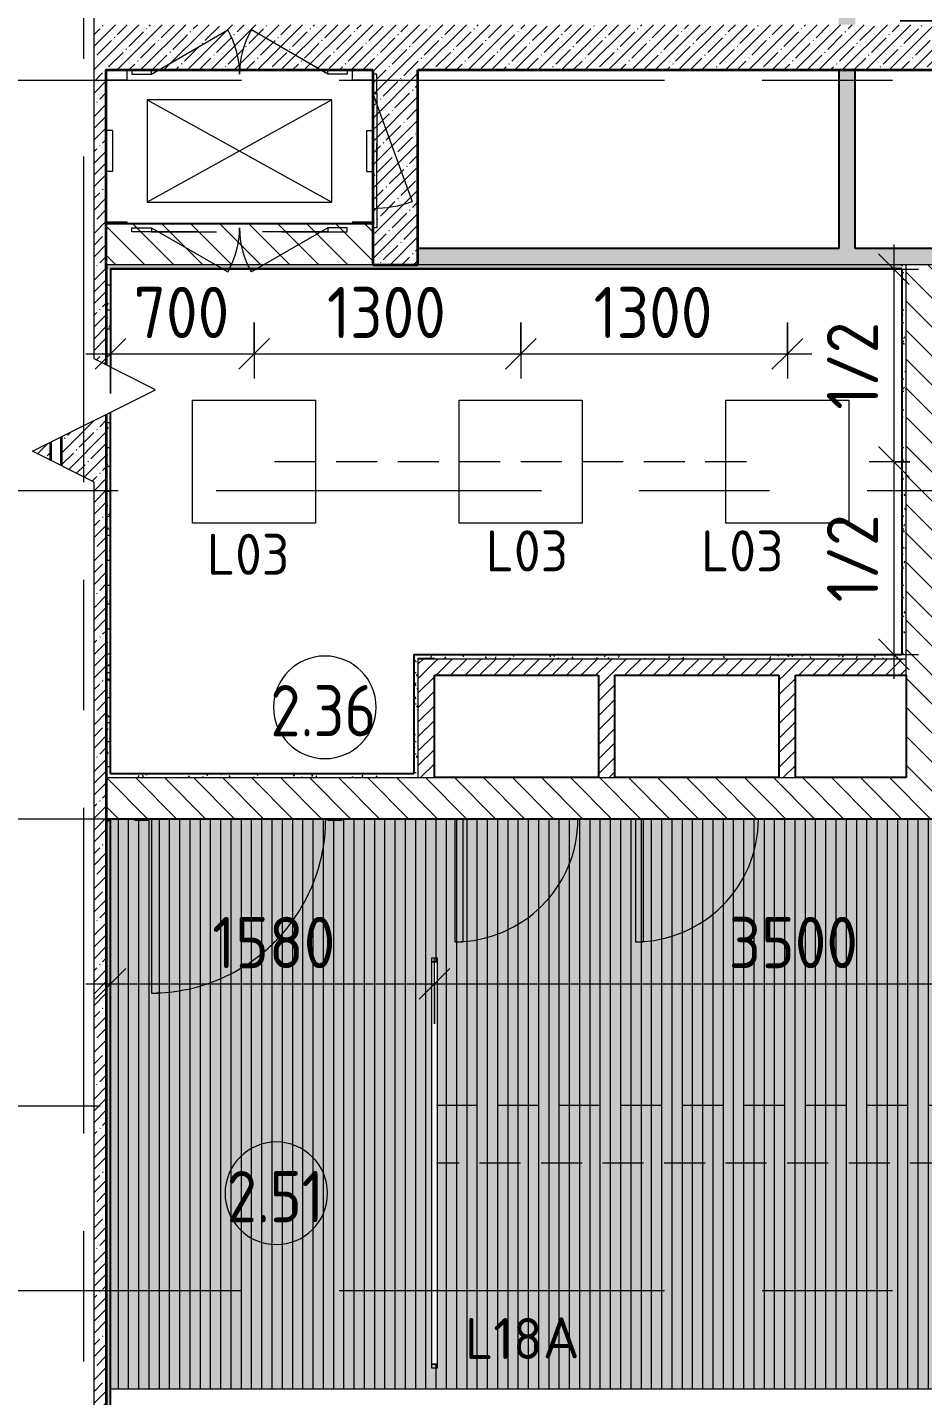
# Model space of a CAD drawing. Header units: millimetres. Extents: x 81094 to 272713, y -8553 to 29000.
# Drawn here: x 84585 to 88951, y 10588 to 17257 of the extents above; entities that cross this region are included whole.
import ezdxf

# ---------------------------------------------------------------- set-up
doc = ezdxf.new("R2010")
doc.units = ezdxf.units.MM
for name, pattern in [('ADSK_Штрих_ш2 п1', [300, 200, -100]), ('Осевая', [3175, 635, -476.25, 1587.5, -476.25]), ('Снесенные', [714.375, 476.25, -238.125]), ('Штрих', [635, 317.5, -317.5]), ('Штрих короткий', [300, 150, -150])]:
    doc.linetypes.add(name, pattern=pattern)
for name, color, linetype, lineweight in [('A-ANNO-DIMS', 7, 'Continuous', 9), ('A-ANNO-DIMS-100', 7, 'Continuous', 9), ('A-AREA-IDEN', 7, 'Continuous', 9), ('A-CLNG-PATT', 7, 'Continuous', 9), ('A-DETL-1', 7, 'ADSK_Штрих_ш2 п1', 9), ('A-DETL-GENF', 7, 'Continuous', 9), ('A-DOOR', 7, 'Continuous', 9), ('A-DOOR-1', 7, 'Continuous', 13), ('A-DOOR-2', 7, 'Штрих короткий', 9), ('A-DOOR-FRAM', 7, 'Continuous', 13), ('A-GENM', 7, 'Continuous', 9), ('A-GENM-1', 7, 'Штрих', 9), ('A-WALL', 7, 'Continuous', 9), ('E-LITE-EQPM-IDEN', 7, 'Continuous', 9), ('I-WALL', 7, 'Continuous', 9), ('M-EQPM', 7, 'Continuous', 9), ('M-EQPM-1', 7, 'Снесенные', 9), ('S-COLS', 7, 'Continuous', 9), ('Оси', 7, 'Continuous', 9), ('Оси-2', 7, 'Осевая', 9)]:
    doc.layers.add(name, color=color, linetype=linetype, lineweight=lineweight)
for name, color, linetype, lineweight, true_color in [('A-ANNO-NOTE', 1, 'Continuous', 9, 0xff0000), ('A-CLNG-1', 7, 'Continuous', 9, 0xc0c0c0), ('A-WALL-1', 7, 'Continuous', 35, 0x3c3c3c), ('A-WALL-3', 7, 'Continuous', 25, 0x3c3c3c), ('A-WALL-FNSH-2', 7, 'Continuous', 13, 0x3c3c3c), ('E-LITE-EQPM-1', 1, 'Continuous', 9, 0xff0000), ('G-ANNO-TEXT-1', 1, 'Continuous', 9, 0xff0000)]:
    doc.layers.add(name, color=color, linetype=linetype, lineweight=lineweight, true_color=true_color)
doc.layers.add('A-CLNG-PATT-1', color=7, linetype='Continuous', lineweight=9, transparency=1)
doc.styles.add('GOST Common', font='GOST_Common.ttf', dxfattribs={"height": 200})
doc.styles.add('GOST Common_1', font='GOST_Common.ttf', dxfattribs={"width": 0.9, "height": 250})
doc.styles.add('ISOCPEUR', font='isocpeur.ttf', dxfattribs={"width": 0.9, "height": 250})
doc.styles.add('ISOCPEUR_2', font='isocpeur.ttf', dxfattribs={"height": 200})
doc.dimstyles.new('ISO-2_5_0_9К_БОЛЬШОЙ', dxfattribs={"dimscale": 304.8, "dimtxt": 248.995294, "dimasz": 0.492126, "dimexe": 0.393701, "dimexo": 0.984252, "dimgap": 0, "dimtad": 1, "dimdec": 0, "dimrnd": 10, "dimzin": 0, "dimdsep": 46, "dimtxsty": 'ISOCPEUR', "dimblk1": 'OBLIQUE', "dimblk2": 'OBLIQUE', "dimsah": 1, "dimcen": 0.09, "dimdle": 0.393701, "dimazin": 0, "dimtfac": 1, "dimtdec": 4, "dimtix": 1, "dimtmove": 0, "dimatfit": 3, "dimfxl": 1, "dimtvp": 1, "dimtolj": 1, "dimtzin": 0, "dimarcsym": 2})
pattern_1 = [(45, (0, 0), (-57.024626, 57.024626), []), (45, (57.025, 0), (-57.024626, 57.024626), [100.806, -20.161, 3.353, -16.808])]
pattern_2 = [(135, (0, 0), (-70.71068, -70.71068), [])]
pattern_3 = [(135, (0, 0), (-75.43415, -75.43415), [106.68, -17.78, 3.556, -17.78]), (135, (0, 75.39), (-75.43415, -75.43415), []), (50, (0, 0), (127.52922, -11.15758), [13.335, -146.685]), (355, (0, 0), (-24.66966, 133.74002), [10.668, -117.348]), (100.451, (10.63, -0.93), (102.85973, 122.58178), [11.333, -124.663]), (46.184, (0, 35.56), (189.75516, -29.43036), [20.002, -220.027]), (96.636, (15.81, 33.1), (166.1822, 173.1996), [17, -186.995]), (351.184, (0, 35.56), (166.18393, 173.19757), [16.002, -176.022]), (21, (17.78, 26.67), (106.13027, -71.58603), [13.335, -146.685]), (326, (17.78, 26.67), (43.26188, 128.93175), [10.668, -117.348]), (71.451, (26.62, 20.7), (149.39198, 57.34505), [11.333, -124.663]), (37.5, (0, 0), (2.162228, 59.188357), [3.353, -112.573, 3.353, -115.773, -117.792]), (37.5, (0, 0), (2.162228, 59.188357), [-235.052, 3.353, -114.44]), (7.5, (0, 0), (46.773857, 70.126152), [3.353, -64.567, 3.353, -109.906, -44.894]), (7.5, (0, 0), (46.773857, 70.126152), [-181.178, 3.353, -41.542]), (327.5, (-39.65, 0), (94.913671, -4.010093), [3.353, -41.097, 3.353, -135.331, -184.023]), (327.5, (-39.65, 0), (94.913671, -4.010093), [-183.134, 3.353, -180.67]), (317.5, (-57.43, 0), (103.69057, 17.79882), [3.353, -54.432, 3.353, -88.748, -130.683]), (317.5, (-57.43, 0), (103.69057, 17.79882), [-149.885, 3.353, -127.33])]
pattern_4 = [(45, (0, 0), (-35.35534, 35.35534), [])]
pattern_5 = [(0, (0, 0), (121.92, 30.48), [10.058, -81.382, 10.058, -81.382, -487.68]), (0, (0, 0), (121.92, 30.48), [-182.88, 10.058, -172.822, 10.058, -81.382, -213.36]), (0, (0, 0), (121.92, 30.48), [-457.2, 10.058, -50.902, 10.058, -142.342]), (120, (45.72, 15.24), (-87.356454, 90.345817), [10.058, -81.382, 10.058, -81.382, -487.68]), (120, (45.72, 15.24), (-87.356454, 90.345817), [-182.88, 10.058, -172.822, 10.058, -81.382, -213.36]), (120, (45.72, 15.24), (-87.356454, 90.345817), [-457.2, 10.058, -50.902, 10.058, -142.342]), (240, (60.96, 76.2), (-34.563546, -120.825817), [10.058, -81.382, 10.058, -81.382, -487.68]), (240, (60.96, 76.2), (-34.563546, -120.825817), [-182.88, 10.058, -172.822, 10.058, -81.382, -213.36]), (240, (60.96, 76.2), (-34.563546, -120.825817), [-457.2, 10.058, -50.902, 10.058, -142.342])]

# ---------------------------------------------------------------- blocks, each defined once
blk = doc.blocks.new('110_Дверь_СКБ_1Ст_Внутренняя1 - Д-8 950x2100h_охрана-31784688-План расстановки осветительного оборудования 2 этажа в осях 23-33')
at = {"layer": 'A-DOOR'}
for start, end in [(90, 114.54545), (114.54545, 130.90909), (130.90909, 139.09091), (139.09091, 147.27273), (147.27273, 155.45455), (155.45455, 179.93236)]:
    blk.add_arc((437.5, 100), 850, start, end, dxfattribs=at)
at = {"layer": 'A-DOOR-1'}
for p, q in [((437.5, 950), (397.5, 950)), ((397.5, 950), (397.5, 101)), ((437.5, 101), (437.5, 950))]:
    blk.add_line(p, q, dxfattribs=at)
at = {"layer": 'A-DOOR-FRAM'}
for p, q in [((-422.5, 108), (-492.5, 108)), ((-492.5, 108), (-492.5, 101)), ((-422.5, 101), (-422.5, 108)), ((517.5, 108), (447.5, 108)), ((447.5, 108), (447.5, 101)), ((517.5, 101), (517.5, 108))]:
    blk.add_line(p, q, dxfattribs=at)
blk = doc.blocks.new('DOR_Проход в стене_Прямоугольный - 1050x1150 EI30-23344994-План расстановки осветительного оборудования 2 этажа в осях 23-33')
at = {"layer": 'A-DOOR-2'}
for p, q in [((525, 100), (-525, 100)), ((525, -100), (-525, -100))]:
    blk.add_line(p, q, dxfattribs=at)
blk = doc.blocks.new('160_Подъемник - 160_Подъемник-23521422-План расстановки осветительного оборудования 2 этажа в осях 23-33')
at = {"layer": 'A-GENM'}
for p, q in [((220, 0), (592.4, 215)), ((566.4, 200), (592.4, 215)), ((566.4, 200), (592.4, 215)), ((733.6, 200), (707.6, 215)), ((1080, 0), (707.6, 215)), ((733.6, 200), (707.6, 215)), ((-20, -95), (-20, 0)), ((-20, 0), (0, 0)), ((0, 0), (0, -95)), ((220, 20), (125, 20)), ((125, 20), (125, 0)), ((220, 0), (220, 20)), ((1080, 0), (1080, 20)), ((1080, 20), (1175, 20)), ((1175, 20), (1175, 0)), ((125, 0), (220, 0)), ((1175, 0), (1080, 0)), ((0, -655), (-191.5, -128.8)), ((0, -95), (-20, -95)), ((0, -655), (-20, -655)), ((-20, -655), (-20, -750)), ((0, -750), (0, -655)), ((-20, -750), (0, -750)), ((125, -770), (125, -750)), ((125, -750), (220, -750)), ((125, -770), (125, -750)), ((125, -750), (220, -750)), ((125, -770), (125, -750)), ((125, -750), (220, -750)), ((220, -770), (125, -770)), ((220, -750), (220, -770)), ((220, -750), (254.6, -770)), ((220, -750), (220, -770)), ((220, -750), (592.4, -965)), ((220, -750), (220, -770)), ((220, -750), (254.6, -770)), ((1080, -750), (707.6, -965)), ((1080, -750), (1045.4, -770)), ((1080, -750), (1045.4, -770)), ((1080, -750), (1080, -770)), ((1175, -750), (1080, -750)), ((1080, -750), (1080, -770)), ((1175, -750), (1080, -750)), ((1080, -750), (1080, -770)), ((1175, -750), (1080, -750)), ((1080, -770), (1175, -770)), ((1175, -770), (1175, -750)), ((1175, -770), (1175, -750)), ((1175, -770), (1175, -750))]:
    blk.add_line(p, q, dxfattribs=at)
for centre, radius, start, end in [((220, 0), 430, 27.79186, 30), ((220, 0), 430, 0, 30), ((220, 0), 430, 27.79186, 30), ((1080, 0), 430, 150, 180), ((1080, 0), 430, 150, 152.20814), ((1080, 0), 430, 150, 152.20814), ((0, -655), 560, 90, 110), ((220, -750), 430, 330, 0), ((220, -750), 430, 357.32148, 0), ((220, -750), 430, 357.32148, 0), ((1080, -750), 430, 180, 182.67852), ((1080, -750), 430, 180, 210), ((1080, -750), 430, 180, 182.67852)]:
    blk.add_arc(centre, radius, start, end, dxfattribs=at)
at = {"layer": 'A-GENM-1'}
for p, q in [((1080, 20), (220, 20)), ((220, 20), (1080, 20)), ((-20, -95), (-20, -655)), ((-20, -655), (-20, -95)), ((1080, -770), (220, -770)), ((220, -770), (1080, -770))]:
    blk.add_line(p, q, dxfattribs=at)
at = {"layer": 'M-EQPM'}
for p, q in [((1100, -625), (200, -125)), ((200, -625), (1100, -125)), ((1100, -125), (200, -125)), ((200, -125), (200, -625)), ((1100, -125), (200, -125)), ((200, -125), (200, -625)), ((1100, -625), (1100, -125)), ((1100, -625), (1100, -125)), ((200, -625), (1100, -625)), ((200, -625), (1100, -625))]:
    blk.add_line(p, q, dxfattribs=at)
blk = doc.blocks.new('Закладная деталь приямка - 150_100-20924311-План расстановки осветительного оборудования 2 этажа в осях 23-33')
at = {"layer": 'M-EQPM-1'}
for p, q in [((86170, 17000), (86170, 17050)), ((86270, 17000), (86170, 17000))]:
    blk.add_line(p, q, dxfattribs=at)
blk = doc.blocks.new('Закладная деталь приямка - 200_100-20924312-План расстановки осветительного оборудования 2 этажа в осях 23-33')
at = {"layer": 'M-EQPM-1'}
for p, q in [((85000, 16755), (84970, 16755)), ((85000, 16755), (85000, 16555)), ((85000, 16555), (84970, 16555))]:
    blk.add_line(p, q, dxfattribs=at)
blk = doc.blocks.new('Закладная деталь приямка - 200_100-V6-План расстановки осветительного оборудования 2 этажа в осях 23-33')
at = {"layer": 'M-EQPM-1'}
for p, q in [((86240, 16555), (86240, 16755)), ((86240, 16755), (86270, 16755)), ((86240, 16555), (86270, 16555))]:
    blk.add_line(p, q, dxfattribs=at)
blk = doc.blocks.new('Закладная деталь приямка - 150_100-V7-План расстановки осветительного оборудования 2 этажа в осях 23-33')
at = {"layer": 'M-EQPM-1'}
for p, q in [((85070, 17050), (85070, 17000)), ((85070, 17000), (84970, 17000))]:
    blk.add_line(p, q, dxfattribs=at)
blk = doc.blocks.new('Закладная деталь приямка - 150_100-V8-План расстановки осветительного оборудования 2 этажа в осях 23-33')
at = {"layer": 'M-EQPM-1'}
for p, q in [((84970, 16310), (85070, 16310)), ((85070, 16310), (85070, 16300))]:
    blk.add_line(p, q, dxfattribs=at)
blk = doc.blocks.new('Закладная деталь приямка - 150_100-V9-План расстановки осветительного оборудования 2 этажа в осях 23-33')
at = {"layer": 'M-EQPM-1'}
for q in [(86270, 16310), (86170, 16300)]:
    blk.add_line((86170, 16310), q, dxfattribs=at)
blk = doc.blocks.new('110_Дверь_СКБ_1Ст - д-18 700x2100h_Технический шкаф ЭОМ и СС-23257539-План расстановки осветительного оборудования 2 этажа в осях 23-33')
at = {"layer": 'A-DOOR'}
blk.add_arc((312.5, 100), 600, 90, 179.90402, dxfattribs=at)
at = {"layer": 'A-DOOR-1'}
for p, q in [((312.5, 700), (272.5, 700)), ((272.5, 700), (272.5, 101)), ((312.5, 101), (312.5, 700))]:
    blk.add_line(p, q, dxfattribs=at)
blk = doc.blocks.new('Downlight - Strip - 2000 мм-27655400-План расстановки осветительного оборудования 2 этажа в осях 23-33')
at = {"layer": 'E-LITE-EQPM-1'}
for p, q in [((-1000, -231.3), (-1000, -205.9)), ((-1000, -205.9), (-980.9, -205.9)), ((-980.9, -231.3), (-1000, -231.3)), ((-980.9, -231.3), (-980.9, -205.9)), ((-980.9, -205.9), (981, -205.9)), ((-980.9, -205.9), (-980.9, -231.3)), ((-980.9, -231.3), (-980.9, -205.9)), ((-980.9, -205.9), (981, -205.9)), ((981, -231.3), (-980.9, -231.3)), ((981, -231.3), (-980.9, -231.3)), ((981, -205.9), (981, -231.3)), ((981, -231.3), (981, -205.9)), ((981, -205.9), (1000, -205.9)), ((981, -205.9), (981, -231.3)), ((1000, -231.3), (981, -231.3)), ((1000, -205.9), (1000, -231.3))]:
    blk.add_line(p, q, dxfattribs=at)
blk = doc.blocks.new('DET_L_Линия разрыва - М100-30654842-План расстановки осветительного оборудования 2 этажа в осях 23-33')
at = {"layer": 'A-DETL-GENF'}
for p, q in [((11889.9, 300), (11739.9, 0)), ((12189.9, -300), (11889.9, 300)), ((11739.9, 0), (0, 0)), ((12339.9, 0), (12189.9, -300)), ((24079.7, 0), (12339.9, 0))]:
    blk.add_line(p, q, dxfattribs=at)
blk = doc.blocks.new('DIMBLOCK89-План расстановки осветительного оборудования 2 этажа в осях 23-33')
at = {"layer": 'A-ANNO-DIMS-100', "lineweight": 20}
for p, q in [((89072.7, 18440), (88997.7, 18515)), ((89072.7, 18440), (89147.7, 18365)), ((89072.7, 17290), (88997.7, 17365)), ((89072.7, 17290), (89147.7, 17215))]:
    blk.add_line(p, q, dxfattribs=at)
at = {"layer": 'A-ANNO-DIMS-100'}
for p, q in [((88470, 18440), (89192.7, 18440)), ((89072.7, 18440), (88470, 18440)), ((89072.7, 18440), (89072.7, 17170)), ((88841.7, 17290), (89192.7, 17290)), ((89072.7, 17290), (88841.7, 17290))]:
    blk.add_line(p, q, dxfattribs=at)
at = {"layer": 'A-ANNO-DIMS-100', "color": 0, "insert": (88746, 17649.5), "char_height": 250, "width": 517.144, "attachment_point": 1, "rotation": 90, "line_spacing_factor": 1.149209, "style": 'ISOCPEUR'}
blk.add_mtext('1/2', dxfattribs=at)
blk = doc.blocks.new('_Oblique')
at = {"color": 0, "linetype": 'ByBlock', "lineweight": -2}
blk.add_line((-0.5, -0.5), (0.5, 0.5), dxfattribs=at)
blk = doc.blocks.new('DIMBLOCK96-План расстановки осветительного оборудования 2 этажа в осях 23-33')
at = {"layer": 'A-ANNO-DIMS-100'}
for p, q in [((85691, 15818.3), (85691, 15546.1)), ((85691, 15666.1), (85691, 15818.3)), ((84991, 15472.1), (84991, 15786.1)), ((84871, 15666.1), (85691, 15666.1)), ((84991, 15666.1), (84991, 15472.1))]:
    blk.add_line(p, q, dxfattribs=at)
at = {"layer": 'A-ANNO-DIMS-100', "lineweight": 20}
for p, q in [((84991, 15666.1), (85066, 15741.1)), ((85691, 15666.1), (85766, 15741.1)), ((84991, 15666.1), (84916, 15591.1)), ((85691, 15666.1), (85616, 15591.1))]:
    blk.add_line(p, q, dxfattribs=at)
at = {"layer": 'A-ANNO-DIMS-100', "color": 0, "insert": (85104, 15992.7), "char_height": 250, "width": 568.858, "attachment_point": 1, "line_spacing_factor": 1.149209, "style": 'ISOCPEUR'}
blk.add_mtext('700', dxfattribs=at)
blk = doc.blocks.new('DIMBLOCK97-План расстановки осветительного оборудования 2 этажа в осях 23-33')
at = {"layer": 'A-ANNO-DIMS-100'}
for p, q in [((85691, 15818.3), (85691, 15546.1)), ((85691, 15666.1), (85691, 15818.3)), ((86991, 15818.3), (86991, 15546.1)), ((86991, 15666.1), (86991, 15818.3)), ((85691, 15666.1), (86991, 15666.1))]:
    blk.add_line(p, q, dxfattribs=at)
at = {"layer": 'A-ANNO-DIMS-100', "lineweight": 20}
for p, q in [((85691, 15666.1), (85766, 15741.1)), ((86991, 15666.1), (87066, 15741.1)), ((85691, 15666.1), (85616, 15591.1)), ((86991, 15666.1), (86916, 15591.1))]:
    blk.add_line(p, q, dxfattribs=at)
at = {"layer": 'A-ANNO-DIMS-100', "color": 0, "insert": (86046.5, 15992.7), "char_height": 250, "width": 706.764, "attachment_point": 1, "line_spacing_factor": 1.149209, "style": 'ISOCPEUR'}
blk.add_mtext('1300', dxfattribs=at)
blk = doc.blocks.new('DIMBLOCK98-План расстановки осветительного оборудования 2 этажа в осях 23-33')
at = {"layer": 'A-ANNO-DIMS-100'}
for p, q in [((86991, 15818.3), (86991, 15546.1)), ((86991, 15666.1), (86991, 15818.3)), ((88291, 15818.3), (88291, 15546.1)), ((88291, 15666.1), (88291, 15818.3)), ((86991, 15666.1), (88411, 15666.1))]:
    blk.add_line(p, q, dxfattribs=at)
at = {"layer": 'A-ANNO-DIMS-100', "lineweight": 20}
for p, q in [((86991, 15666.1), (87066, 15741.1)), ((88291, 15666.1), (88366, 15741.1)), ((86991, 15666.1), (86916, 15591.1)), ((88291, 15666.1), (88216, 15591.1))]:
    blk.add_line(p, q, dxfattribs=at)
at = {"layer": 'A-ANNO-DIMS-100', "color": 0, "insert": (87346.5, 15992.7), "char_height": 250, "width": 706.764, "attachment_point": 1, "line_spacing_factor": 1.149209, "style": 'ISOCPEUR'}
blk.add_mtext('1300', dxfattribs=at)
blk = doc.blocks.new('DIMBLOCK99-План расстановки осветительного оборудования 2 этажа в осях 23-33')
at = {"layer": 'A-ANNO-DIMS-100', "lineweight": 20}
for p, q in [((88810.3, 16079), (88735.3, 16154)), ((88810.3, 16079), (88885.3, 16004)), ((88810.3, 15140), (88735.3, 15215)), ((88810.3, 15140), (88885.3, 15065))]:
    blk.add_line(p, q, dxfattribs=at)
at = {"layer": 'A-ANNO-DIMS-100'}
for p, q in [((88810.3, 16199), (88810.3, 15140)), ((88616.4, 16079), (88930.3, 16079)), ((88810.3, 16079), (88616.4, 16079)), ((88888.5, 15140), (88690.3, 15140)), ((88810.3, 15140), (88888.5, 15140))]:
    blk.add_line(p, q, dxfattribs=at)
at = {"layer": 'A-ANNO-DIMS-100', "color": 0, "insert": (88483.7, 15394), "char_height": 250, "width": 517.144, "attachment_point": 1, "rotation": 90, "line_spacing_factor": 1.149209, "style": 'ISOCPEUR'}
blk.add_mtext('1/2', dxfattribs=at)
blk = doc.blocks.new('DIMBLOCK100-План расстановки осветительного оборудования 2 этажа в осях 23-33')
at = {"layer": 'A-ANNO-DIMS-100', "lineweight": 20}
for p, q in [((88810.3, 15140), (88735.3, 15215)), ((88810.3, 15140), (88885.3, 15065)), ((88810.3, 14201), (88735.3, 14276)), ((88810.3, 14201), (88885.3, 14126))]:
    blk.add_line(p, q, dxfattribs=at)
at = {"layer": 'A-ANNO-DIMS-100'}
for p, q in [((88888.5, 15140), (88690.3, 15140)), ((88810.3, 15140), (88810.3, 14081)), ((88810.3, 15140), (88888.5, 15140)), ((88616.4, 14201), (88930.3, 14201)), ((88810.3, 14201), (88616.4, 14201))]:
    blk.add_line(p, q, dxfattribs=at)
at = {"layer": 'A-ANNO-DIMS-100', "color": 0, "insert": (88483.7, 14455), "char_height": 250, "width": 517.144, "attachment_point": 1, "rotation": 90, "line_spacing_factor": 1.149209, "style": 'ISOCPEUR'}
blk.add_mtext('1/2', dxfattribs=at)
blk = doc.blocks.new('Марка_Помещения - Номер-25198446-План расстановки осветительного оборудования 2 этажа в осях 23-33')
at = {"layer": 'A-AREA-IDEN'}
for start, end in [(360, 180), (180, 360)]:
    blk.add_arc((0, 0), 2.5, start, end, dxfattribs=at)
blk = doc.blocks.new('DIMBLOCK123-План расстановки осветительного оборудования 2 этажа в осях 23-33')
at = {"layer": 'A-ANNO-DIMS-100'}
for p, q in [((84991, 12400.7), (84991, 12714.6)), ((86571, 12400.7), (86571, 12714.6)), ((84871, 12594.6), (86571, 12594.6)), ((84991, 12594.6), (84991, 12400.7)), ((86571, 12594.6), (86571, 12400.7))]:
    blk.add_line(p, q, dxfattribs=at)
at = {"layer": 'A-ANNO-DIMS-100', "lineweight": 20}
for p, q in [((84991, 12594.6), (85066, 12669.6)), ((86571, 12594.6), (86646, 12669.6)), ((84991, 12594.6), (84916, 12519.6)), ((86571, 12594.6), (86496, 12519.6))]:
    blk.add_line(p, q, dxfattribs=at)
at = {"layer": 'A-ANNO-DIMS-100', "color": 0, "insert": (85486.5, 12921.2), "char_height": 250, "width": 706.764, "attachment_point": 1, "line_spacing_factor": 1.149209, "style": 'ISOCPEUR'}
blk.add_mtext('1580', dxfattribs=at)
blk = doc.blocks.new('DIMBLOCK124-План расстановки осветительного оборудования 2 этажа в осях 23-33')
at = {"layer": 'A-ANNO-DIMS-100'}
for p, q in [((86571, 12400.7), (86571, 12714.6)), ((90071, 12400.7), (90071, 12714.6)), ((86571, 12594.6), (90071, 12594.6)), ((86571, 12594.6), (86571, 12400.7)), ((90071, 12594.6), (90071, 12400.7))]:
    blk.add_line(p, q, dxfattribs=at)
at = {"layer": 'A-ANNO-DIMS-100', "lineweight": 20}
for p, q in [((86571, 12594.6), (86646, 12669.6)), ((90071, 12594.6), (90146, 12669.6)), ((86571, 12594.6), (86496, 12519.6)), ((90071, 12594.6), (89996, 12519.6))]:
    blk.add_line(p, q, dxfattribs=at)
at = {"layer": 'A-ANNO-DIMS-100', "color": 0, "insert": (88005, 12921.2), "char_height": 250, "width": 758.478, "attachment_point": 1, "line_spacing_factor": 1.149209, "style": 'ISOCPEUR'}
blk.add_mtext('3500', dxfattribs=at)

msp = doc.modelspace()

# ---------------------------------------------------------------- hatches: boundary and pattern name
at = {"layer": 'A-CLNG-PATT'}
h = msp.add_hatch(dxfattribs=at)
h.set_pattern_fill('FP_23', color=256, style=0, pattern_type=2)
h.set_pattern_definition([(90, (98829, 6217.334), (-50, 3e-15), [])])
h.paths.add_polyline_path([(97083.7, 10621), (97398, 10621), (97399, 11341), (98479, 11341), (98479, 13399), (84991, 13399), (84991, 10621), (97058.3, 10621)])
h.paths.add_polyline_path([(93583.7, 10740), (93558.3, 10740), (93558.3, 12701.9), (93583.7, 12701.9), (93583.7, 11119.6)])
h.paths.add_polyline_path([(86583.7, 10740.6), (86558.3, 10740.6), (86558.3, 12702.5), (86583.7, 12702.5), (86583.7, 12394.4)])
h.paths.add_polyline_path([(97058.3, 11298), (97058.3, 13259.9), (97083.7, 13259.9), (97083.7, 11298)])
h.paths.add_polyline_path([(90083.7, 11298), (90058.3, 11298), (90058.3, 13259.9), (90083.7, 13259.9), (90083.7, 12394.4)])
at = {"layer": 'A-CLNG-PATT-1'}
h = msp.add_hatch(color=256, dxfattribs=at)
h.paths.add_polyline_path([(97083.7, 10621), (97398, 10621), (97399, 11341), (98479, 11341), (98479, 13399), (84991, 13399), (84991, 10621), (97058.3, 10621)])
h.paths.add_polyline_path([(93558.3, 10740), (93558.3, 12701.9), (93583.7, 12701.9), (93583.7, 10740)])
h.paths.add_polyline_path([(86583.7, 10740.6), (86558.3, 10740.6), (86558.3, 12702.5), (86583.7, 12702.5), (86583.7, 11341)])
h.paths.add_polyline_path([(97083.7, 11298), (97058.3, 11298), (97058.3, 13259.9), (97083.7, 13259.9), (97083.7, 11322.8)])
h.paths.add_polyline_path([(90083.7, 11298), (90058.3, 11298), (90058.3, 13259.9), (90083.7, 13259.9), (90083.7, 11341)])
at = {"layer": 'I-WALL'}
h = msp.add_hatch(dxfattribs=at)
h.set_pattern_fill('FP_8', color=256, style=0, pattern_type=2)
h.set_pattern_definition(pattern_3)
h.paths.add_polyline_path([(88621.7, 16180), (88621.7, 17050), (88541.7, 17050), (88541.7, 16180)])
h.paths.add_polyline_path([(88541.7, 17270), (88621.7, 17270), (88621.7, 21235.8), (88541.7, 21235.8), (88541.7, 17290)])
h = msp.add_hatch(dxfattribs=at)
h.set_pattern_fill('FP_2', color=256, style=0, pattern_type=2)
h.set_pattern_definition(pattern_1)
h.paths.add_polyline_path([(84910.7, 16080), (84970, 16080), (84970, 17270), (84910.7, 17270), (84910.7, 16094.6)])
h = msp.add_hatch(dxfattribs=at)
h.set_pattern_fill('FP_2', color=256, style=0, pattern_type=2)
h.set_pattern_definition(pattern_1)
h.paths.add_polyline_path([(86270, 17050), (86490, 17050), (86490, 17270), (84970, 17270), (84970, 17050), (85869.1, 17050)])
h = msp.add_hatch(dxfattribs=at)
h.set_pattern_fill('FP_2', color=256, style=0, pattern_type=2)
h.set_pattern_definition(pattern_1)
h.paths.add_polyline_path([(92810, 17050), (92810, 17270), (86490, 17270), (86490, 17050), (90990.7, 17050)])
h = msp.add_hatch(dxfattribs=at)
h.set_pattern_fill('FP_2', color=256, style=0, pattern_type=2)
h.set_pattern_definition(pattern_1)
h.paths.add_polyline_path([(86490, 16100), (86490, 17050), (86270, 17050), (86270, 16100)])
h = msp.add_hatch(dxfattribs=at)
h.set_pattern_fill('FP_3', color=256, style=0, pattern_type=2)
h.set_pattern_definition(pattern_2)
h.paths.add_polyline_path([(86270, 16100), (86270, 16300), (84970, 16300), (84970, 16100)])
h = msp.add_hatch(dxfattribs=at)
h.set_pattern_fill('FP_8', color=256, style=0, pattern_type=2)
h.set_pattern_definition(pattern_3)
h.paths.add_polyline_path([(89090, 16100), (89630, 16100), (89630, 16180), (86490, 16180), (86490, 16100), (89070, 16100)])
h = msp.add_hatch(dxfattribs=at)
h.set_pattern_fill('FP_2', color=256, style=0, pattern_type=2)
h.set_pattern_definition(pattern_1)
h.paths.add_polyline_path([(84910.7, 10400), (84970, 10400), (84970, 15370.6), (84750, 15260.6), (84750, 15121.2), (84910.7, 15040.9), (84910.7, 12394.4)])
h.paths.add_polyline_path([(84970, 15611.2), (84970, 16080), (84910.7, 16080), (84910.7, 15640.9)])
h = msp.add_hatch(dxfattribs=at)
h.set_pattern_fill('FP_19', color=256, style=0, pattern_type=2)
h.set_pattern_definition(pattern_5)
h.paths.add_polyline_path([(88849, 16080), (88850, 16080), (88850, 16100), (84970, 16100), (84970, 16080), (87162.1, 16080)])
h = msp.add_hatch(dxfattribs=at)
h.set_pattern_fill('FP_19', color=256, style=0, pattern_type=2)
h.set_pattern_definition(pattern_5)
h.paths.add_polyline_path([(84970, 13600), (84990, 13600), (84990, 15380.6), (84970, 15370.6), (84970, 14481)])
h.paths.add_polyline_path([(84990, 15601.2), (84990, 16080), (84970, 16080), (84970, 15611.2), (84973.8, 15609.3)])
h = msp.add_hatch(dxfattribs=at)
h.set_pattern_fill('FP_19', color=256, style=0, pattern_type=2)
h.set_pattern_definition(pattern_5)
h.paths.add_polyline_path([(88850, 14180), (88870, 14180), (88870, 16100), (88850, 16100), (88850, 14200)])
h = msp.add_hatch(dxfattribs=at)
h.set_pattern_fill('FP_3', color=256, style=0, pattern_type=2)
h.set_pattern_definition(pattern_2)
h.paths.add_polyline_path([(88870, 13600), (89070, 13600), (89070, 16100), (88870, 16100), (88870, 14100)])
h = msp.add_hatch(dxfattribs=at)
h.set_pattern_fill('FP_2', color=256, style=0, pattern_type=2)
h.set_pattern_definition(pattern_1)
h.paths.add_polyline_path([(84692.5, 15150), (84700, 15150), (84700, 15235.6), (84610.7, 15190.9)])
h = msp.add_hatch(dxfattribs=at)
h.set_pattern_fill('FP_2', color=256, style=0, pattern_type=2)
h.set_pattern_definition(pattern_1)
h.paths.add_polyline_path([(84700, 15146.2), (84700, 15150), (84692.5, 15150), (84699.7, 15146.4)])
h = msp.add_hatch(dxfattribs=at)
h.set_pattern_fill('FP_19', color=256, style=0, pattern_type=2)
h.set_pattern_definition(pattern_5)
h.paths.add_polyline_path([(86490, 13620), (86490, 14200), (86470, 14200), (86470, 13620)])
h = msp.add_hatch(dxfattribs=at)
h.set_pattern_fill('FP_19', color=256, style=0, pattern_type=2)
h.set_pattern_definition(pattern_5)
h.paths.add_polyline_path([(88455, 14180), (88850, 14180), (88849, 14200), (86490, 14200), (86490, 14180), (87162.1, 14180)])
h = msp.add_hatch(dxfattribs=at)
h.set_pattern_fill('FP_4', color=256, style=0, pattern_type=2)
h.set_pattern_definition(pattern_4)
h.paths.add_polyline_path([(86570, 13600), (86570, 14180), (86490, 14180), (86490, 13600)])
h = msp.add_hatch(dxfattribs=at)
h.set_pattern_fill('FP_4', color=256, style=0, pattern_type=2)
h.set_pattern_definition(pattern_4)
h.paths.add_polyline_path([(88870, 14100), (88870, 14180), (86570, 14180), (86570, 14100), (88455, 14100)])
h = msp.add_hatch(dxfattribs=at)
h.set_pattern_fill('FP_4', color=256, style=0, pattern_type=2)
h.set_pattern_definition(pattern_4)
h.paths.add_polyline_path([(87450, 13600), (87450, 14100), (87370, 14100), (87370, 13600)])
h = msp.add_hatch(dxfattribs=at)
h.set_pattern_fill('FP_4', color=256, style=0, pattern_type=2)
h.set_pattern_definition(pattern_4)
h.paths.add_polyline_path([(88330, 13600), (88330, 14100), (88250, 14100), (88250, 13600)])
h = msp.add_hatch(dxfattribs=at)
h.set_pattern_fill('FP_19', color=256, style=0, pattern_type=2)
h.set_pattern_definition(pattern_5)
h.paths.add_polyline_path([(86490, 13600), (86490, 13620), (84990, 13620), (84990, 13600), (85869.1, 13600)])
h = msp.add_hatch(dxfattribs=at)
h.set_pattern_fill('FP_3', color=256, style=0, pattern_type=2)
h.set_pattern_definition(pattern_2)
h.paths.add_polyline_path([(88200, 13400), (88200, 13600), (84970, 13600), (84970, 13400), (87162.1, 13400)])
h = msp.add_hatch(dxfattribs=at)
h.set_pattern_fill('FP_3', color=256, style=0, pattern_type=2)
h.set_pattern_definition(pattern_2)
h.paths.add_polyline_path([(90380, 13400), (90380, 13600), (88200, 13600), (88200, 13400), (89748, 13400)])
h = msp.add_hatch(dxfattribs=at)
h.set_pattern_fill('FP_19', color=256, style=0, pattern_type=2)
h.set_pattern_definition(pattern_5)
h.paths.add_polyline_path([(84990, 10400), (84990, 13390), (84970, 13390), (84970, 10400)])
at = {"layer": 'S-COLS'}
h = msp.add_hatch(dxfattribs=at)
h.set_pattern_fill('FP_2', color=256, style=0, pattern_type=2)
h.set_pattern_definition(pattern_1)
h.paths.add_polyline_path([(84692.5, 15150), (84700, 15150), (84700, 15235.6), (84610.7, 15190.9)])

# ---------------------------------------------------------------- linework, layer by layer
at = {"layer": 'A-ANNO-NOTE'}
for p, q in [((85391, 14840), (85391, 15440)), ((85391, 15440), (85991, 15440)), ((85991, 15440), (85991, 14840)), ((86691, 14840), (86691, 15440)), ((86691, 15440), (87291, 15440)), ((87291, 15440), (87291, 14840)), ((87991, 14840), (87991, 15440)), ((87991, 15440), (88591, 15440)), ((88591, 15440), (88591, 14840)), ((85991, 14840), (85391, 14840)), ((87291, 14840), (86691, 14840)), ((88591, 14840), (87991, 14840))]:
    msp.add_line(p, q, dxfattribs=at)
at = {"layer": 'A-CLNG-1'}
for p, q in [((84991, 13399), (84991, 10621)), ((84991, 10621), (97398, 10621))]:
    msp.add_line(p, q, dxfattribs=at)
at = {"layer": 'A-DETL-1'}
for p, q in [((88091, 15140), (85691, 15140)), ((86580, 12003), (97072, 12003)), ((116090, 11721), (86580, 11721))]:
    msp.add_line(p, q, dxfattribs=at)
at = {"layer": 'A-WALL'}
for p, q in [((86270, 16100), (84970, 16100)), ((89630, 16100), (86490, 16100)), ((88870, 14100), (88870, 16100)), ((86490, 14180), (86490, 13600)), ((86570, 14180), (88870, 14180)), ((84970, 13600), (86570, 13600)), ((87370, 13600), (87450, 13600)), ((88250, 13600), (88330, 13600))]:
    msp.add_line(p, q, dxfattribs=at)
at = {"layer": 'A-WALL-1'}
for p, q in [((84970, 17050), (86270, 17050)), ((84970, 16080), (84970, 17050)), ((86270, 17050), (86270, 16100)), ((86490, 16100), (86490, 17050)), ((86490, 17050), (92810, 17050)), ((84970, 16100), (84970, 15611.2)), ((86270, 16100), (86490, 16100)), ((84970, 15370.6), (84970, 10400)), ((84700, 15146.2), (84700, 15235.6)), ((84750, 15260.6), (84750, 15121.2))]:
    msp.add_line(p, q, dxfattribs=at)
at = {"layer": 'A-WALL-3'}
for p, q in [((88541.7, 17050), (88541.7, 16180)), ((88621.7, 16180), (88621.7, 17050)), ((86270, 16300), (84970, 16300)), ((88541.7, 16180), (86490, 16180)), ((89550, 16180), (88621.7, 16180)), ((88850, 16080), (84990, 16080)), ((84990, 16080), (84990, 15601.2)), ((88850, 16080), (88850, 14200)), ((84990, 13620), (84990, 15380.6)), ((86470, 14200), (86470, 13620)), ((86470, 14200), (88850, 14200)), ((86570, 14180), (86490, 14180)), ((86570, 14100), (87370, 14100)), ((86570, 13600), (86570, 14100)), ((87370, 14100), (87370, 13600)), ((87450, 14100), (88250, 14100)), ((87450, 13600), (87450, 14100)), ((88250, 14100), (88250, 13600)), ((88330, 14100), (88870, 14100)), ((88330, 13600), (88330, 14100)), ((88870, 14100), (88870, 13600)), ((84990, 13620), (86470, 13620)), ((87370, 13600), (86570, 13600)), ((88250, 13600), (87450, 13600)), ((88870, 13600), (88330, 13600)), ((84970, 13400), (90380, 13400)), ((84990, 13390), (84970, 13390)), ((84990, 10400), (84990, 13390))]:
    msp.add_line(p, q, dxfattribs=at)
at = {"layer": 'A-WALL-FNSH-2'}
for p, q in [((84991, 16079), (88849, 16079)), ((84991, 15600.7), (84991, 16079)), ((88849, 16079), (88849, 14201)), ((84991, 13621), (84991, 15381.1)), ((86469, 14201), (86469, 13621)), ((88849, 14201), (86469, 14201)), ((84991, 13621), (86470, 13621))]:
    msp.add_line(p, q, dxfattribs=at)
at = {"layer": 'I-WALL'}
for p, q in [((84980, 13400), (84980, 13399)), ((84990, 13399), (84980, 13399)), ((84990, 13390), (84990, 13399)), ((98479, 13399), (84991, 13399)), ((86620, 13400), (86620, 13399)), ((87320, 13400), (87320, 13399)), ((87500, 13400), (87500, 13399)), ((88200, 13400), (88200, 13399)), ((84991, 10621), (84991, 10400))]:
    msp.add_line(p, q, dxfattribs=at)
at = {"layer": 'S-COLS'}
for p, q in [((84700, 15150), (84700, 15235.6)), ((84692.5, 15150), (84700, 15150))]:
    msp.add_line(p, q, dxfattribs=at)
at = {"layer": 'Оси'}
for p, q in [((82493.9, 17000), (84993.9, 17000)), ((83503.6, 12000), (84939.7, 12000)), ((82493.9, 11100), (84993.9, 11100))]:
    msp.add_line(p, q, dxfattribs=at)
at = {"layer": 'Оси-2'}
for p, q in [((84860, 1228.7), (84860, 19415.1)), ((84993.9, 17000), (122738, 17000)), ((84393.9, 15000), (122138, 15000)), ((84393.9, 13400), (122138, 13400)), ((84993.9, 11100), (122738, 11100))]:
    msp.add_line(p, q, dxfattribs=at)

# ---------------------------------------------------------------- block references
at = {"layer": 'A-AREA-IDEN', "xscale": 99.99999999999993, "yscale": 99.99999999999993, "zscale": 99.99999999999993}
for p in [(86036.1, 13942.9), (85799.2, 11574)]:
    msp.add_blockref('Марка_Помещения - Номер-25198446-План расстановки осветительного оборудования 2 этажа в осях 23-33', p, dxfattribs=at)
at = {"layer": 'A-DETL-GENF', "rotation": 270.0000000000003}
msp.add_blockref('DET_L_Линия разрыва - М100-30654842-План расстановки осветительного оборудования 2 этажа в осях 23-33', (84910.7, 27380.8), dxfattribs=at)
at = {"layer": 'A-DOOR'}
msp.add_blockref('DOR_Проход в стене_Прямоугольный - 1050x1150 EI30-23344994-План расстановки осветительного оборудования 2 этажа в осях 23-33', (85620, 16200), dxfattribs=at)
at = {"layer": 'A-DOOR', "rotation": 180}
for name, p in [('110_Дверь_СКБ_1Ст_Внутренняя1 - Д-8 950x2100h_охрана-31784688-План расстановки осветительного оборудования 2 этажа в осях 23-33', (85627.5, 13500)), ('110_Дверь_СКБ_1Ст - д-18 700x2100h_Технический шкаф ЭОМ и СС-23257539-План расстановки осветительного оборудования 2 этажа в осях 23-33', (86982.5, 13500)), ('110_Дверь_СКБ_1Ст - д-18 700x2100h_Технический шкаф ЭОМ и СС-23257539-План расстановки осветительного оборудования 2 этажа в осях 23-33', (87862.5, 13500))]:
    msp.add_blockref(name, p, dxfattribs=at)
at = {"layer": 'E-LITE-EQPM-1', "rotation": 90}
msp.add_blockref('Downlight - Strip - 2000 мм-27655400-План расстановки осветительного оборудования 2 этажа в осях 23-33', (86352.4, 11721.5), dxfattribs=at)
at = {"layer": 'M-EQPM', "rotation": 180}
msp.add_blockref('160_Подъемник - 160_Подъемник-23521422-План расстановки осветительного оборудования 2 этажа в осях 23-33', (86270, 16280), dxfattribs=at)
at = {"layer": 'M-EQPM'}
for name in ['Закладная деталь приямка - 150_100-V7-План расстановки осветительного оборудования 2 этажа в осях 23-33', 'Закладная деталь приямка - 150_100-20924311-План расстановки осветительного оборудования 2 этажа в осях 23-33', 'Закладная деталь приямка - 200_100-20924312-План расстановки осветительного оборудования 2 этажа в осях 23-33', 'Закладная деталь приямка - 200_100-V6-План расстановки осветительного оборудования 2 этажа в осях 23-33', 'Закладная деталь приямка - 150_100-V8-План расстановки осветительного оборудования 2 этажа в осях 23-33', 'Закладная деталь приямка - 150_100-V9-План расстановки осветительного оборудования 2 этажа в осях 23-33']:
    msp.add_blockref(name, (0, 0), dxfattribs=at)

# ---------------------------------------------------------------- texts
at = {"layer": 'A-AREA-IDEN', "char_height": 250, "attachment_point": 1, "style": 'GOST Common_1'}
for s, insert, width in [('2.36', (85770.4, 14051.5), 663.797), ('2.51', (85557.4, 11682.6), 606.076)]:
    msp.add_mtext(s, dxfattribs=dict(at, insert=insert, width=width))
at = {"layer": 'E-LITE-EQPM-IDEN', "char_height": 200, "attachment_point": 1, "style": 'GOST Common'}
for s, insert, width in [('L03', (85460.7, 14788.8), 521.097), ('L03', (86820, 14805.3), 521.097), ('L03', (87870.3, 14805.3), 521.097), ('L18', (86720, 10965.8), 472.996)]:
    msp.add_mtext(s, dxfattribs=dict(at, insert=insert, width=width))
at = {"layer": 'G-ANNO-TEXT-1', "insert": (87098.5, 10969.4), "char_height": 200, "width": 224.472, "attachment_point": 1, "style": 'ISOCPEUR_2'}
msp.add_mtext('\\fISOCPEUR|b0|i0|c204|p34|;А', dxfattribs=at)

# ---------------------------------------------------------------- dimensions: what is measured, and where the dimension line sits
at = {"layer": 'A-ANNO-DIMS'}
for base, p1, p2, override, picture, middle in [((89072.7, 17290), (88170, 18440), (88541.7, 17290), {"dimpost": '<>', "dimfxl": 1208.578486}, 'DIMBLOCK89-План расстановки осветительного оборудования 2 этажа в осях 23-33', (88947.7, 17865)), ((88810.3, 15140), (88916.4, 16079), (88588.5, 15140), {"dimpost": '<>', "dimfxl": 994.594521}, 'DIMBLOCK99-План расстановки осветительного оборудования 2 этажа в осях 23-33', (88685.3, 15609.5)), ((88810.3, 14201), (88588.5, 15140), (88916.4, 14201), {"dimpost": '<>', "dimfxl": 994.594521}, 'DIMBLOCK100-План расстановки осветительного оборудования 2 этажа в осях 23-33', (88685.3, 14670.5))]:
    dim = msp.add_linear_dim(base=base, p1=p1, p2=p2, angle=90, text='1/2', dimstyle='ISO-2_5_0_9К_БОЛЬШОЙ', override=override, dxfattribs=at)
    dim.commit()
    dim.dimension.update_dxf_attribs({"geometry": picture, "text_midpoint": middle})
for base, p1, p2, override, picture, middle in [((85691, 15666.1), (84991, 15772.1), (85691, 15518.3), {"dimpost": '<>', "dimfxl": 744.597752}, 'DIMBLOCK96-План расстановки осветительного оборудования 2 этажа в осях 23-33', (85341, 15791.1)), ((86991, 15666.1), (85691, 15518.3), (86991, 15518.3), {"dimpost": '<>', "dimfxl": 1300}, 'DIMBLOCK97-План расстановки осветительного оборудования 2 этажа в осях 23-33', (86341, 15791.1)), ((88291, 15666.1), (86991, 15518.3), (88291, 15518.3), {"dimpost": '<>', "dimfxl": 1300}, 'DIMBLOCK98-План расстановки осветительного оборудования 2 этажа в осях 23-33', (87641, 15791.1)), ((86571, 12594.6), (84991, 12700.7), (86571, 12700.7), {"dimpost": '<>', "dimfxl": 1580.000005}, 'DIMBLOCK123-План расстановки осветительного оборудования 2 этажа в осях 23-33', (85781, 12719.6)), ((90071, 12594.6), (86571, 12700.7), (90071, 12700.7), {"dimpost": '<>', "dimfxl": 3500}, 'DIMBLOCK124-План расстановки осветительного оборудования 2 этажа в осях 23-33', (88321, 12719.6))]:
    dim = msp.add_linear_dim(base=base, p1=p1, p2=p2, dimstyle='ISO-2_5_0_9К_БОЛЬШОЙ', override=override, dxfattribs=at)
    dim.commit()
    dim.dimension.update_dxf_attribs({"geometry": picture, "text_midpoint": middle})

doc.saveas('drawing.dxf')
